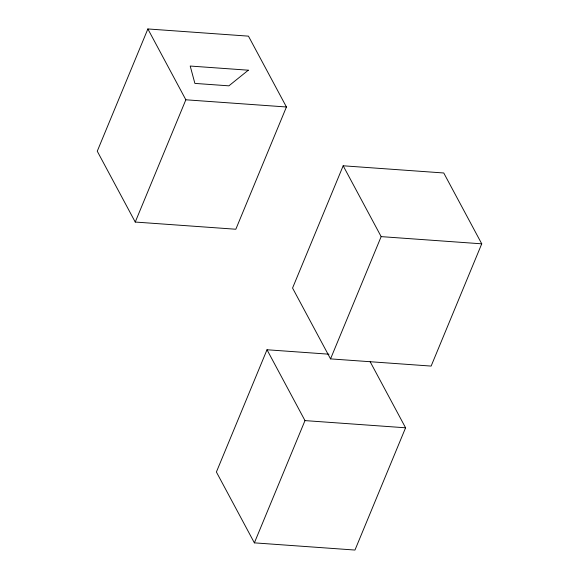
<?xml version="1.0" encoding="UTF-8"?>
<svg xmlns="http://www.w3.org/2000/svg" width="579" height="579" viewBox="0 0 579 579"><rect width="100%" height="100%" fill="white"/><g stroke="black" fill="none" stroke-linecap="round" stroke-linejoin="round"><path stroke-width="0.87" d="M147.869 28.95L97.258 151.206L135.24 222.047L235.827 229.241L286.439 106.985L248.456 36.144L147.869 28.95L185.852 99.791L135.24 222.047M328.981 354.196L267.006 349.759L216.394 472.015L254.376 542.856L354.97 550.05L405.582 427.794L370.162 361.73M343.173 165.789L292.561 288.045L330.544 358.886L431.131 366.08L481.742 243.824L443.76 172.983L343.173 165.789L381.156 236.623L330.544 358.886M254.376 542.856L304.988 420.6L267.006 349.759M185.852 99.791L286.439 106.985M381.156 236.623L481.742 243.824M304.988 420.6L405.582 427.794M248.311 70.197L228.886 85.837L194.884 83.405L190.209 66.042L248.311 70.197"/></g></svg>
